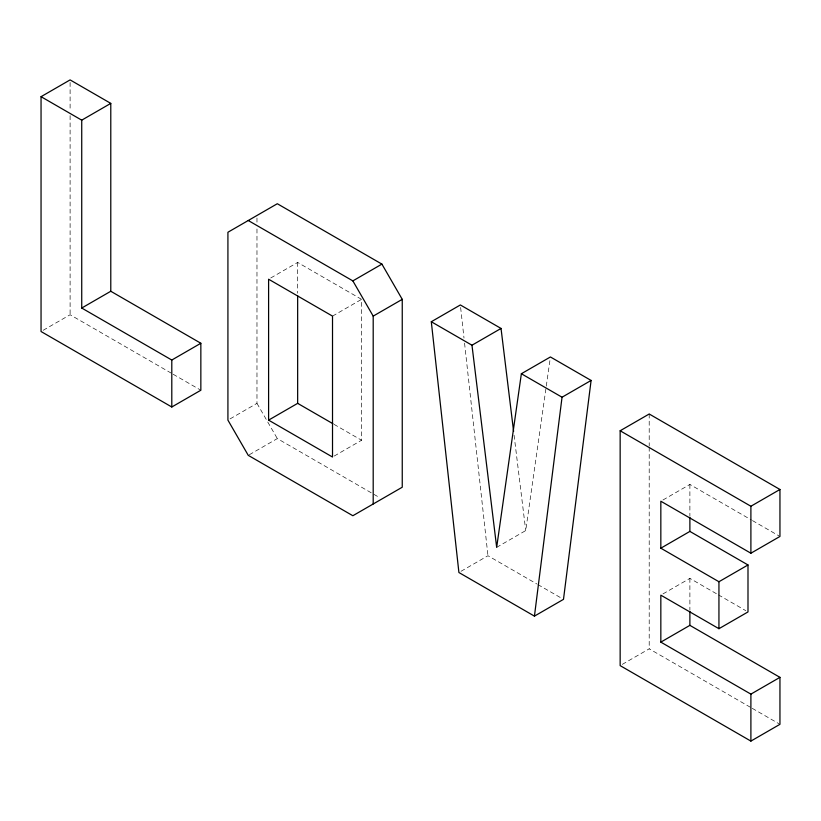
<?xml version="1.0" encoding="UTF-8"?>
<svg xmlns="http://www.w3.org/2000/svg" width="821" height="821" viewBox="0 0 821 821"><rect width="100%" height="100%" fill="white"/><g stroke="black" fill="none" stroke-linecap="round" stroke-linejoin="round"><path stroke-width="0.62" stroke-dasharray="4.11 3.08" d="M496.674 547.35L525.727 530.582L546.098 387.379M546.273 386.106L550.06 359.495M43.205 330.278L70.103 314.751L172.041 373.596M270.756 277.97L297.654 262.443L361.568 299.347L361.568 440.251L332.515 457.03M332.515 316.116L361.568 299.347M230.075 418.884L256.973 403.347L256.973 228.259M249.338 454.731L277.313 438.578L379.713 497.69M461.053 571.272L487.961 555.735L536.831 583.957M662.978 499.979L689.886 484.452L751.389 519.96M662.978 593.911L689.886 578.384L717.287 594.209M622.308 664.363L649.206 648.836L751.143 707.692M752.488 520.596L778.852 535.815M718.385 594.845L745.796 610.67M334.024 424.344L361.568 440.251M537.95 584.603L561.277 598.068M752.252 708.328L778.842 723.681M173.149 374.243L200.847 390.232M256.973 403.347L277.313 438.578M514.079 435.233L525.727 530.582M460.632 307.506L463.998 338.057M464.563 343.147L487.961 555.735M689.886 484.452L689.886 516.183M689.886 578.384L689.886 610.116M649.206 414L649.206 445.906M649.206 447.178L649.206 648.836M297.654 262.443L297.654 293.189M256.973 218.027L256.973 223.148M70.103 82.459L70.103 110.537M70.103 115.638L70.103 314.751"/><path stroke-width="1.23" d="M431.302 321.74L458.908 572.514L534.44 616.13L562.046 397.22L591.099 380.441L550.419 356.961L521.366 373.74L496.674 547.35L471.972 345.22L431.302 321.74L460.355 304.96L501.036 328.441L513.607 431.415M591.099 380.441L563.493 599.351L534.44 616.13M41.05 96.683L70.103 79.904L110.784 103.384L110.784 291.26L200.847 343.26L200.847 390.232L171.794 407L41.05 331.52L41.05 96.683L81.731 120.164L110.784 103.384M81.731 120.164L81.731 308.039L110.784 291.26M81.731 308.039L171.794 360.039L200.847 343.26M248.26 220.51L352.856 280.895L381.909 264.116L402.249 299.347L402.249 487.222L352.856 515.732L248.26 455.347L227.92 420.126L227.92 232.251L277.313 203.731L381.909 264.116M373.196 503.991L373.196 316.116L402.249 299.347M268.6 420.126L332.515 457.03L332.515 316.116L268.6 279.212L268.6 420.126L297.654 403.347L332.916 423.708M471.972 345.22L501.036 328.441M620.153 430.768L649.206 414L779.95 489.48L779.95 536.452L750.897 553.221L660.833 501.221L660.833 548.192L718.939 581.74L747.993 564.961L747.993 611.932L718.939 628.701L660.833 595.153L660.833 642.125L750.897 694.125L779.95 677.356L779.95 724.317L750.897 741.096L620.153 665.615L620.153 430.768L750.897 506.249L779.95 489.48M660.833 548.192L689.886 531.413L747.993 564.961M660.833 642.125L689.886 625.356L779.95 677.356M521.366 373.74L562.046 397.22M352.856 280.895L373.196 316.116M750.897 506.249L750.897 553.221M750.897 694.125L750.897 741.096M718.939 581.74L718.939 628.701M689.886 517.456L689.886 531.413M689.886 611.388L689.886 625.356M297.654 295.745L297.654 403.347M171.794 360.039L171.794 407"/></g></svg>
